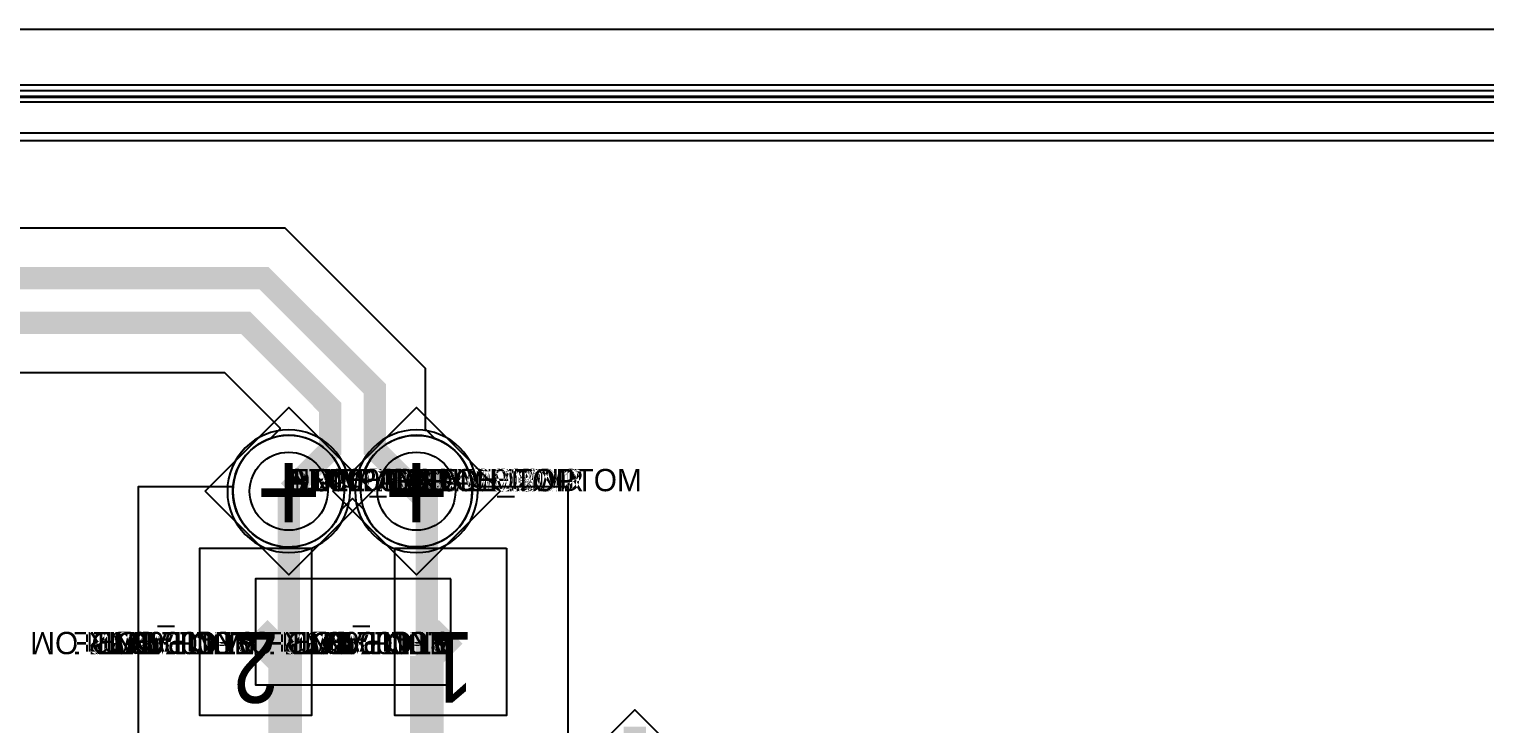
# Model space of a CAD drawing. Extents: x 0 to 323, y 0 to 320.
# Drawn here: x 138.28 to 151.33, y 266.58 to 272.81 of the extents above; entities that cross this region are included whole.
import ezdxf
from ezdxf.enums import TextEntityAlignment as Align

# ---------------------------------------------------------------- set-up
doc = ezdxf.new("R2010")
doc.units = 0
doc.header["$MEASUREMENT"] = 0
doc.layers.get('0').update_dxf_attribs({"linetype": 'CONTINUOUS'})
for name, color, linetype in [('BOARD_GEOMETRY_OUTLINE', 1, 'CONTINUOUS'), ('CDN_FIGURES', 7, 'CONTINUOUS'), ('ETCH_BOTTOM', 7, 'CONTINUOUS'), ('ETCH_GND', 3, 'CONTINUOUS'), ('ETCH_INT1', 4, 'CONTINUOUS'), ('ETCH_INT2', 5, 'CONTINUOUS'), ('ETCH_PWR', 6, 'CONTINUOUS'), ('ETCH_TOP', 2, 'CONTINUOUS'), ('MANUFACTURING_NCLEGEND-1-6', 8, 'CONTINUOUS'), ('PACKAGE_GEOMETRY_ASSEMBLY_TOP', 11, 'CONTINUOUS'), ('PACKAGE_GEOMETRY_PIN_NUMBER', 9, 'CONTINUOUS'), ('PACKAGE_KEEPIN_ALL', 12, 'CONTINUOUS')]:
    doc.layers.add(name, color=color, linetype=linetype)

# ---------------------------------------------------------------- blocks, each defined once
blk = doc.blocks.new('PAD_INFO')
for tag in ['SHAPE_TYPE', 'PAD_HEIGHT', 'PAD_LAYER', 'PAD_TYPE', 'PAD_WIDTH']:
    blk.add_attdef(tag, (0, 0), '', height=0.2)
at = {"flags": 2}
blk.add_attdef('CDN_TYPE', (0, 0), '', height=0.2, dxfattribs=at)
blk = doc.blocks.new('DRILL_INFO')
at = {"flags": 2}
blk.add_attdef('CDN_TYPE', (0, 0), '', height=0.2, dxfattribs=at)
for tag in ['FSHAPE', 'FCHAR', 'DRILL_HEIGHT', 'DIAMETER', 'PLATED', 'DRILL_WIDTH']:
    blk.add_attdef(tag, (0, 0), '', height=0.2)
blk = doc.blocks.new('VIA0700X0300')
at = {"layer": 'ETCH_BOTTOM'}
blk.add_circle((0, 0), 0.35, dxfattribs=at)
at = {"layer": 'ETCH_GND'}
blk.add_circle((0, 0), 0.35, dxfattribs=at)
at = {"layer": 'ETCH_INT1'}
blk.add_circle((0, 0), 0.35, dxfattribs=at)
at = {"layer": 'ETCH_INT2'}
blk.add_circle((0, 0), 0.35, dxfattribs=at)
at = {"layer": 'ETCH_PWR'}
blk.add_circle((0, 0), 0.35, dxfattribs=at)
at = {"layer": 'ETCH_TOP'}
blk.add_circle((0, 0), 0.35, dxfattribs=at)
ref = blk.add_blockref('PAD_INFO', (0, 0))
ref.add_attrib('PAD_LAYER', 'ETCH_TOP', (0, 0), dxfattribs={"height": 0.2})
ref.add_attrib('SHAPE_TYPE', 'NULL', (0, 0), dxfattribs={"height": 0.2})
ref.add_attrib('PAD_TYPE', 'ANTIPAD', (0, 0), dxfattribs={"height": 0.2})
ref.add_attrib('PAD_WIDTH', '0.000000', (0, 0), dxfattribs={"height": 0.2})
ref.add_attrib('PAD_HEIGHT', '0.000000', (0, 0), dxfattribs={"height": 0.2})
ref = blk.add_blockref('PAD_INFO', (0, 0))
ref.add_attrib('PAD_LAYER', 'ETCH_GND', (0, 0), dxfattribs={"height": 0.2})
ref.add_attrib('SHAPE_TYPE', 'NULL', (0, 0), dxfattribs={"height": 0.2})
ref.add_attrib('PAD_TYPE', 'ANTIPAD', (0, 0), dxfattribs={"height": 0.2})
ref.add_attrib('PAD_WIDTH', '0.000000', (0, 0), dxfattribs={"height": 0.2})
ref.add_attrib('PAD_HEIGHT', '0.000000', (0, 0), dxfattribs={"height": 0.2})
ref = blk.add_blockref('PAD_INFO', (0, 0))
ref.add_attrib('PAD_LAYER', 'ETCH_INT1', (0, 0), dxfattribs={"height": 0.2})
ref.add_attrib('SHAPE_TYPE', 'NULL', (0, 0), dxfattribs={"height": 0.2})
ref.add_attrib('PAD_TYPE', 'ANTIPAD', (0, 0), dxfattribs={"height": 0.2})
ref.add_attrib('PAD_WIDTH', '0.000000', (0, 0), dxfattribs={"height": 0.2})
ref.add_attrib('PAD_HEIGHT', '0.000000', (0, 0), dxfattribs={"height": 0.2})
ref = blk.add_blockref('PAD_INFO', (0, 0))
ref.add_attrib('PAD_LAYER', 'ETCH_INT2', (0, 0), dxfattribs={"height": 0.2})
ref.add_attrib('SHAPE_TYPE', 'NULL', (0, 0), dxfattribs={"height": 0.2})
ref.add_attrib('PAD_TYPE', 'ANTIPAD', (0, 0), dxfattribs={"height": 0.2})
ref.add_attrib('PAD_WIDTH', '0.000000', (0, 0), dxfattribs={"height": 0.2})
ref.add_attrib('PAD_HEIGHT', '0.000000', (0, 0), dxfattribs={"height": 0.2})
ref = blk.add_blockref('PAD_INFO', (0, 0))
ref.add_attrib('PAD_LAYER', 'ETCH_PWR', (0, 0), dxfattribs={"height": 0.2})
ref.add_attrib('SHAPE_TYPE', 'NULL', (0, 0), dxfattribs={"height": 0.2})
ref.add_attrib('PAD_TYPE', 'ANTIPAD', (0, 0), dxfattribs={"height": 0.2})
ref.add_attrib('PAD_WIDTH', '0.000000', (0, 0), dxfattribs={"height": 0.2})
ref.add_attrib('PAD_HEIGHT', '0.000000', (0, 0), dxfattribs={"height": 0.2})
ref = blk.add_blockref('PAD_INFO', (0, 0))
ref.add_attrib('PAD_LAYER', 'ETCH_BOTTOM', (0, 0), dxfattribs={"height": 0.2})
ref.add_attrib('SHAPE_TYPE', 'NULL', (0, 0), dxfattribs={"height": 0.2})
ref.add_attrib('PAD_TYPE', 'ANTIPAD', (0, 0), dxfattribs={"height": 0.2})
ref.add_attrib('PAD_WIDTH', '0.000000', (0, 0), dxfattribs={"height": 0.2})
ref.add_attrib('PAD_HEIGHT', '0.000000', (0, 0), dxfattribs={"height": 0.2})
ref = blk.add_blockref('PAD_INFO', (0, 0))
ref.add_attrib('PAD_LAYER', 'ETCH_TOP', (0, 0), dxfattribs={"height": 0.2})
ref.add_attrib('SHAPE_TYPE', 'NULL', (0, 0), dxfattribs={"height": 0.2})
ref.add_attrib('PAD_TYPE', 'THERMAL', (0, 0), dxfattribs={"height": 0.2})
ref.add_attrib('PAD_WIDTH', '0.000000', (0, 0), dxfattribs={"height": 0.2})
ref.add_attrib('PAD_HEIGHT', '0.000000', (0, 0), dxfattribs={"height": 0.2})
ref = blk.add_blockref('PAD_INFO', (0, 0))
ref.add_attrib('PAD_LAYER', 'ETCH_GND', (0, 0), dxfattribs={"height": 0.2})
ref.add_attrib('SHAPE_TYPE', 'NULL', (0, 0), dxfattribs={"height": 0.2})
ref.add_attrib('PAD_TYPE', 'THERMAL', (0, 0), dxfattribs={"height": 0.2})
ref.add_attrib('PAD_WIDTH', '0.000000', (0, 0), dxfattribs={"height": 0.2})
ref.add_attrib('PAD_HEIGHT', '0.000000', (0, 0), dxfattribs={"height": 0.2})
ref = blk.add_blockref('PAD_INFO', (0, 0))
ref.add_attrib('PAD_LAYER', 'ETCH_INT1', (0, 0), dxfattribs={"height": 0.2})
ref.add_attrib('SHAPE_TYPE', 'NULL', (0, 0), dxfattribs={"height": 0.2})
ref.add_attrib('PAD_TYPE', 'THERMAL', (0, 0), dxfattribs={"height": 0.2})
ref.add_attrib('PAD_WIDTH', '0.000000', (0, 0), dxfattribs={"height": 0.2})
ref.add_attrib('PAD_HEIGHT', '0.000000', (0, 0), dxfattribs={"height": 0.2})
ref = blk.add_blockref('PAD_INFO', (0, 0))
ref.add_attrib('PAD_LAYER', 'ETCH_INT2', (0, 0), dxfattribs={"height": 0.2})
ref.add_attrib('SHAPE_TYPE', 'NULL', (0, 0), dxfattribs={"height": 0.2})
ref.add_attrib('PAD_TYPE', 'THERMAL', (0, 0), dxfattribs={"height": 0.2})
ref.add_attrib('PAD_WIDTH', '0.000000', (0, 0), dxfattribs={"height": 0.2})
ref.add_attrib('PAD_HEIGHT', '0.000000', (0, 0), dxfattribs={"height": 0.2})
ref = blk.add_blockref('PAD_INFO', (0, 0))
ref.add_attrib('PAD_LAYER', 'ETCH_PWR', (0, 0), dxfattribs={"height": 0.2})
ref.add_attrib('SHAPE_TYPE', 'NULL', (0, 0), dxfattribs={"height": 0.2})
ref.add_attrib('PAD_TYPE', 'THERMAL', (0, 0), dxfattribs={"height": 0.2})
ref.add_attrib('PAD_WIDTH', '0.000000', (0, 0), dxfattribs={"height": 0.2})
ref.add_attrib('PAD_HEIGHT', '0.000000', (0, 0), dxfattribs={"height": 0.2})
ref = blk.add_blockref('PAD_INFO', (0, 0))
ref.add_attrib('PAD_LAYER', 'ETCH_BOTTOM', (0, 0), dxfattribs={"height": 0.2})
ref.add_attrib('SHAPE_TYPE', 'NULL', (0, 0), dxfattribs={"height": 0.2})
ref.add_attrib('PAD_TYPE', 'THERMAL', (0, 0), dxfattribs={"height": 0.2})
ref.add_attrib('PAD_WIDTH', '0.000000', (0, 0), dxfattribs={"height": 0.2})
ref.add_attrib('PAD_HEIGHT', '0.000000', (0, 0), dxfattribs={"height": 0.2})
ref = blk.add_blockref('PAD_INFO', (0, 0))
ref.add_attrib('PAD_LAYER', 'ETCH_TOP', (0, 0), dxfattribs={"height": 0.2})
ref.add_attrib('SHAPE_TYPE', 'CIRCLE', (0, 0), dxfattribs={"height": 0.2})
ref.add_attrib('PAD_TYPE', 'REGULAR', (0, 0), dxfattribs={"height": 0.2})
ref.add_attrib('PAD_WIDTH', '0.700000', (0, 0), dxfattribs={"height": 0.2})
ref.add_attrib('PAD_HEIGHT', '0.700000', (0, 0), dxfattribs={"height": 0.2})
ref = blk.add_blockref('PAD_INFO', (0, 0))
ref.add_attrib('PAD_LAYER', 'ETCH_GND', (0, 0), dxfattribs={"height": 0.2})
ref.add_attrib('SHAPE_TYPE', 'CIRCLE', (0, 0), dxfattribs={"height": 0.2})
ref.add_attrib('PAD_TYPE', 'REGULAR', (0, 0), dxfattribs={"height": 0.2})
ref.add_attrib('PAD_WIDTH', '0.700000', (0, 0), dxfattribs={"height": 0.2})
ref.add_attrib('PAD_HEIGHT', '0.700000', (0, 0), dxfattribs={"height": 0.2})
ref = blk.add_blockref('PAD_INFO', (0, 0))
ref.add_attrib('PAD_LAYER', 'ETCH_INT1', (0, 0), dxfattribs={"height": 0.2})
ref.add_attrib('SHAPE_TYPE', 'CIRCLE', (0, 0), dxfattribs={"height": 0.2})
ref.add_attrib('PAD_TYPE', 'REGULAR', (0, 0), dxfattribs={"height": 0.2})
ref.add_attrib('PAD_WIDTH', '0.700000', (0, 0), dxfattribs={"height": 0.2})
ref.add_attrib('PAD_HEIGHT', '0.700000', (0, 0), dxfattribs={"height": 0.2})
ref = blk.add_blockref('PAD_INFO', (0, 0))
ref.add_attrib('PAD_LAYER', 'ETCH_INT2', (0, 0), dxfattribs={"height": 0.2})
ref.add_attrib('SHAPE_TYPE', 'CIRCLE', (0, 0), dxfattribs={"height": 0.2})
ref.add_attrib('PAD_TYPE', 'REGULAR', (0, 0), dxfattribs={"height": 0.2})
ref.add_attrib('PAD_WIDTH', '0.700000', (0, 0), dxfattribs={"height": 0.2})
ref.add_attrib('PAD_HEIGHT', '0.700000', (0, 0), dxfattribs={"height": 0.2})
ref = blk.add_blockref('PAD_INFO', (0, 0))
ref.add_attrib('PAD_LAYER', 'ETCH_PWR', (0, 0), dxfattribs={"height": 0.2})
ref.add_attrib('SHAPE_TYPE', 'CIRCLE', (0, 0), dxfattribs={"height": 0.2})
ref.add_attrib('PAD_TYPE', 'REGULAR', (0, 0), dxfattribs={"height": 0.2})
ref.add_attrib('PAD_WIDTH', '0.700000', (0, 0), dxfattribs={"height": 0.2})
ref.add_attrib('PAD_HEIGHT', '0.700000', (0, 0), dxfattribs={"height": 0.2})
ref = blk.add_blockref('PAD_INFO', (0, 0))
ref.add_attrib('PAD_LAYER', 'ETCH_BOTTOM', (0, 0), dxfattribs={"height": 0.2})
ref.add_attrib('SHAPE_TYPE', 'CIRCLE', (0, 0), dxfattribs={"height": 0.2})
ref.add_attrib('PAD_TYPE', 'REGULAR', (0, 0), dxfattribs={"height": 0.2})
ref.add_attrib('PAD_WIDTH', '0.700000', (0, 0), dxfattribs={"height": 0.2})
ref.add_attrib('PAD_HEIGHT', '0.700000', (0, 0), dxfattribs={"height": 0.2})
ref = blk.add_blockref('DRILL_INFO', (0, 0))
ref.add_attrib('DIAMETER', '0.300000', (0, 0), dxfattribs={"height": 0.2})
ref.add_attrib('PLATED', 'PLATED', (0, 0), dxfattribs={"height": 0.2})
ref.add_attrib('FSHAPE', 'DIAMOND', (0, 0), dxfattribs={"height": 0.2})
ref.add_attrib('FCHAR', '+', (0, 0), dxfattribs={"height": 0.2})
ref.add_attrib('DRILL_WIDTH', '1.500000', (0, 0), dxfattribs={"height": 0.2})
ref.add_attrib('DRILL_HEIGHT', '1.500000', (0, 0), dxfattribs={"height": 0.2})
for tag in ['CDN_TYPE', 'PIN']:
    blk.add_attdef(tag, (0, 0), '', height=0.2)
at = {"flags": 2}
for tag in ['PSTKNAME', 'BBV']:
    blk.add_attdef(tag, (0, 0), '', height=0.2, dxfattribs=at)
blk = doc.blocks.new('FIGURE_DIAMOND')
at = {"layer": 'CDN_FIGURES'}
blk.add_lwpolyline([(-0.5, 0), (0, 0.5), (0.5, 0), (0, -0.5)], close=True, dxfattribs=at)
blk = doc.blocks.new('RC1000X1500TS')
at = {"layer": 'ETCH_TOP'}
blk.add_lwpolyline([(-0.5, -0.75), (-0.5, 0.75), (0.5, 0.75), (0.5, -0.75)], close=True, dxfattribs=at)
ref = blk.add_blockref('PAD_INFO', (0, 0))
ref.add_attrib('PAD_LAYER', 'ETCH_TOP', (0, 0), dxfattribs={"height": 0.2})
ref.add_attrib('SHAPE_TYPE', 'NULL', (0, 0), dxfattribs={"height": 0.2})
ref.add_attrib('PAD_TYPE', 'ANTIPAD', (0, 0), dxfattribs={"height": 0.2})
ref.add_attrib('PAD_WIDTH', '0.000000', (0, 0), dxfattribs={"height": 0.2})
ref.add_attrib('PAD_HEIGHT', '0.000000', (0, 0), dxfattribs={"height": 0.2})
ref = blk.add_blockref('PAD_INFO', (0, 0))
ref.add_attrib('PAD_LAYER', 'ETCH_GND', (0, 0), dxfattribs={"height": 0.2})
ref.add_attrib('SHAPE_TYPE', 'NULL', (0, 0), dxfattribs={"height": 0.2})
ref.add_attrib('PAD_TYPE', 'ANTIPAD', (0, 0), dxfattribs={"height": 0.2})
ref.add_attrib('PAD_WIDTH', '0.000000', (0, 0), dxfattribs={"height": 0.2})
ref.add_attrib('PAD_HEIGHT', '0.000000', (0, 0), dxfattribs={"height": 0.2})
ref = blk.add_blockref('PAD_INFO', (0, 0))
ref.add_attrib('PAD_LAYER', 'ETCH_INT1', (0, 0), dxfattribs={"height": 0.2})
ref.add_attrib('SHAPE_TYPE', 'NULL', (0, 0), dxfattribs={"height": 0.2})
ref.add_attrib('PAD_TYPE', 'ANTIPAD', (0, 0), dxfattribs={"height": 0.2})
ref.add_attrib('PAD_WIDTH', '0.000000', (0, 0), dxfattribs={"height": 0.2})
ref.add_attrib('PAD_HEIGHT', '0.000000', (0, 0), dxfattribs={"height": 0.2})
ref = blk.add_blockref('PAD_INFO', (0, 0))
ref.add_attrib('PAD_LAYER', 'ETCH_INT2', (0, 0), dxfattribs={"height": 0.2})
ref.add_attrib('SHAPE_TYPE', 'NULL', (0, 0), dxfattribs={"height": 0.2})
ref.add_attrib('PAD_TYPE', 'ANTIPAD', (0, 0), dxfattribs={"height": 0.2})
ref.add_attrib('PAD_WIDTH', '0.000000', (0, 0), dxfattribs={"height": 0.2})
ref.add_attrib('PAD_HEIGHT', '0.000000', (0, 0), dxfattribs={"height": 0.2})
ref = blk.add_blockref('PAD_INFO', (0, 0))
ref.add_attrib('PAD_LAYER', 'ETCH_PWR', (0, 0), dxfattribs={"height": 0.2})
ref.add_attrib('SHAPE_TYPE', 'NULL', (0, 0), dxfattribs={"height": 0.2})
ref.add_attrib('PAD_TYPE', 'ANTIPAD', (0, 0), dxfattribs={"height": 0.2})
ref.add_attrib('PAD_WIDTH', '0.000000', (0, 0), dxfattribs={"height": 0.2})
ref.add_attrib('PAD_HEIGHT', '0.000000', (0, 0), dxfattribs={"height": 0.2})
ref = blk.add_blockref('PAD_INFO', (0, 0))
ref.add_attrib('PAD_LAYER', 'ETCH_BOTTOM', (0, 0), dxfattribs={"height": 0.2})
ref.add_attrib('SHAPE_TYPE', 'NULL', (0, 0), dxfattribs={"height": 0.2})
ref.add_attrib('PAD_TYPE', 'ANTIPAD', (0, 0), dxfattribs={"height": 0.2})
ref.add_attrib('PAD_WIDTH', '0.000000', (0, 0), dxfattribs={"height": 0.2})
ref.add_attrib('PAD_HEIGHT', '0.000000', (0, 0), dxfattribs={"height": 0.2})
ref = blk.add_blockref('PAD_INFO', (0, 0))
ref.add_attrib('PAD_LAYER', 'ETCH_TOP', (0, 0), dxfattribs={"height": 0.2})
ref.add_attrib('SHAPE_TYPE', 'NULL', (0, 0), dxfattribs={"height": 0.2})
ref.add_attrib('PAD_TYPE', 'THERMAL', (0, 0), dxfattribs={"height": 0.2})
ref.add_attrib('PAD_WIDTH', '0.000000', (0, 0), dxfattribs={"height": 0.2})
ref.add_attrib('PAD_HEIGHT', '0.000000', (0, 0), dxfattribs={"height": 0.2})
ref = blk.add_blockref('PAD_INFO', (0, 0))
ref.add_attrib('PAD_LAYER', 'ETCH_GND', (0, 0), dxfattribs={"height": 0.2})
ref.add_attrib('SHAPE_TYPE', 'NULL', (0, 0), dxfattribs={"height": 0.2})
ref.add_attrib('PAD_TYPE', 'THERMAL', (0, 0), dxfattribs={"height": 0.2})
ref.add_attrib('PAD_WIDTH', '0.000000', (0, 0), dxfattribs={"height": 0.2})
ref.add_attrib('PAD_HEIGHT', '0.000000', (0, 0), dxfattribs={"height": 0.2})
ref = blk.add_blockref('PAD_INFO', (0, 0))
ref.add_attrib('PAD_LAYER', 'ETCH_INT1', (0, 0), dxfattribs={"height": 0.2})
ref.add_attrib('SHAPE_TYPE', 'NULL', (0, 0), dxfattribs={"height": 0.2})
ref.add_attrib('PAD_TYPE', 'THERMAL', (0, 0), dxfattribs={"height": 0.2})
ref.add_attrib('PAD_WIDTH', '0.000000', (0, 0), dxfattribs={"height": 0.2})
ref.add_attrib('PAD_HEIGHT', '0.000000', (0, 0), dxfattribs={"height": 0.2})
ref = blk.add_blockref('PAD_INFO', (0, 0))
ref.add_attrib('PAD_LAYER', 'ETCH_INT2', (0, 0), dxfattribs={"height": 0.2})
ref.add_attrib('SHAPE_TYPE', 'NULL', (0, 0), dxfattribs={"height": 0.2})
ref.add_attrib('PAD_TYPE', 'THERMAL', (0, 0), dxfattribs={"height": 0.2})
ref.add_attrib('PAD_WIDTH', '0.000000', (0, 0), dxfattribs={"height": 0.2})
ref.add_attrib('PAD_HEIGHT', '0.000000', (0, 0), dxfattribs={"height": 0.2})
ref = blk.add_blockref('PAD_INFO', (0, 0))
ref.add_attrib('PAD_LAYER', 'ETCH_PWR', (0, 0), dxfattribs={"height": 0.2})
ref.add_attrib('SHAPE_TYPE', 'NULL', (0, 0), dxfattribs={"height": 0.2})
ref.add_attrib('PAD_TYPE', 'THERMAL', (0, 0), dxfattribs={"height": 0.2})
ref.add_attrib('PAD_WIDTH', '0.000000', (0, 0), dxfattribs={"height": 0.2})
ref.add_attrib('PAD_HEIGHT', '0.000000', (0, 0), dxfattribs={"height": 0.2})
ref = blk.add_blockref('PAD_INFO', (0, 0))
ref.add_attrib('PAD_LAYER', 'ETCH_BOTTOM', (0, 0), dxfattribs={"height": 0.2})
ref.add_attrib('SHAPE_TYPE', 'NULL', (0, 0), dxfattribs={"height": 0.2})
ref.add_attrib('PAD_TYPE', 'THERMAL', (0, 0), dxfattribs={"height": 0.2})
ref.add_attrib('PAD_WIDTH', '0.000000', (0, 0), dxfattribs={"height": 0.2})
ref.add_attrib('PAD_HEIGHT', '0.000000', (0, 0), dxfattribs={"height": 0.2})
ref = blk.add_blockref('PAD_INFO', (0, 0))
ref.add_attrib('PAD_LAYER', 'ETCH_GND', (0, 0), dxfattribs={"height": 0.2})
ref.add_attrib('SHAPE_TYPE', 'NULL', (0, 0), dxfattribs={"height": 0.2})
ref.add_attrib('PAD_TYPE', 'REGULAR', (0, 0), dxfattribs={"height": 0.2})
ref.add_attrib('PAD_WIDTH', '0.000000', (0, 0), dxfattribs={"height": 0.2})
ref.add_attrib('PAD_HEIGHT', '0.000000', (0, 0), dxfattribs={"height": 0.2})
ref = blk.add_blockref('PAD_INFO', (0, 0))
ref.add_attrib('PAD_LAYER', 'ETCH_INT1', (0, 0), dxfattribs={"height": 0.2})
ref.add_attrib('SHAPE_TYPE', 'NULL', (0, 0), dxfattribs={"height": 0.2})
ref.add_attrib('PAD_TYPE', 'REGULAR', (0, 0), dxfattribs={"height": 0.2})
ref.add_attrib('PAD_WIDTH', '0.000000', (0, 0), dxfattribs={"height": 0.2})
ref.add_attrib('PAD_HEIGHT', '0.000000', (0, 0), dxfattribs={"height": 0.2})
ref = blk.add_blockref('PAD_INFO', (0, 0))
ref.add_attrib('PAD_LAYER', 'ETCH_INT2', (0, 0), dxfattribs={"height": 0.2})
ref.add_attrib('SHAPE_TYPE', 'NULL', (0, 0), dxfattribs={"height": 0.2})
ref.add_attrib('PAD_TYPE', 'REGULAR', (0, 0), dxfattribs={"height": 0.2})
ref.add_attrib('PAD_WIDTH', '0.000000', (0, 0), dxfattribs={"height": 0.2})
ref.add_attrib('PAD_HEIGHT', '0.000000', (0, 0), dxfattribs={"height": 0.2})
ref = blk.add_blockref('PAD_INFO', (0, 0))
ref.add_attrib('PAD_LAYER', 'ETCH_PWR', (0, 0), dxfattribs={"height": 0.2})
ref.add_attrib('SHAPE_TYPE', 'NULL', (0, 0), dxfattribs={"height": 0.2})
ref.add_attrib('PAD_TYPE', 'REGULAR', (0, 0), dxfattribs={"height": 0.2})
ref.add_attrib('PAD_WIDTH', '0.000000', (0, 0), dxfattribs={"height": 0.2})
ref.add_attrib('PAD_HEIGHT', '0.000000', (0, 0), dxfattribs={"height": 0.2})
ref = blk.add_blockref('PAD_INFO', (0, 0))
ref.add_attrib('PAD_LAYER', 'ETCH_BOTTOM', (0, 0), dxfattribs={"height": 0.2})
ref.add_attrib('SHAPE_TYPE', 'NULL', (0, 0), dxfattribs={"height": 0.2})
ref.add_attrib('PAD_TYPE', 'REGULAR', (0, 0), dxfattribs={"height": 0.2})
ref.add_attrib('PAD_WIDTH', '0.000000', (0, 0), dxfattribs={"height": 0.2})
ref.add_attrib('PAD_HEIGHT', '0.000000', (0, 0), dxfattribs={"height": 0.2})
ref = blk.add_blockref('DRILL_INFO', (0, 0))
ref.add_attrib('DIAMETER', '0.000000', (0, 0), dxfattribs={"height": 0.2})
ref.add_attrib('PLATED', 'PLATED', (0, 0), dxfattribs={"height": 0.2})
ref.add_attrib('FSHAPE', 'NULL', (0, 0), dxfattribs={"height": 0.2})
ref.add_attrib('DRILL_WIDTH', '0.000000', (0, 0), dxfattribs={"height": 0.2})
ref.add_attrib('DRILL_HEIGHT', '0.000000', (0, 0), dxfattribs={"height": 0.2})
ref = blk.add_blockref('PAD_INFO', (0, 0))
ref.add_attrib('PAD_LAYER', 'ETCH_TOP', (0, 0), dxfattribs={"height": 0.2})
ref.add_attrib('SHAPE_TYPE', 'RECTANGLE', (0, 0), dxfattribs={"height": 0.2})
ref.add_attrib('PAD_TYPE', 'REGULAR', (0, 0), dxfattribs={"height": 0.2})
ref.add_attrib('PAD_WIDTH', '1.000000', (0, 0), dxfattribs={"height": 0.2})
ref.add_attrib('PAD_HEIGHT', '1.500000', (0, 0), dxfattribs={"height": 0.2})
for tag in ['CDN_TYPE', 'PIN']:
    blk.add_attdef(tag, (0, 0), '', height=0.2)
at = {"flags": 2}
for tag in ['PSTKNAME', 'BBV']:
    blk.add_attdef(tag, (0, 0), '', height=0.2, dxfattribs=at)
blk = doc.blocks.new('F56')
at = {"layer": 'PACKAGE_GEOMETRY_ASSEMBLY_TOP'}
blk.add_lwpolyline([(0, -0.475), (1.75, -0.475), (1.75, 0.475), (0, 0.475)], close=True, dxfattribs=at)
at = {"layer": 'ETCH_TOP'}
ref = blk.add_blockref('RC1000X1500TS', (0, 0), dxfattribs=at)
ref.add_attrib('CDN_TYPE', 'PIN', (0, 0), dxfattribs={"height": 0.2})
ref.add_attrib('PIN', '1', (0, 0), dxfattribs={"height": 0.2})
ref = blk.add_blockref('RC1000X1500TS', (1.75, 0), dxfattribs=at)
ref.add_attrib('CDN_TYPE', 'PIN', (0, 0), dxfattribs={"height": 0.2})
ref.add_attrib('PIN', '2', (0, 0), dxfattribs={"height": 0.2})
at = {"flags": 2}
for tag in ['SYMBOL_TYPE', 'CDN_TYPE', 'REFDES']:
    blk.add_attdef(tag, (0, 0), '', height=0.2, dxfattribs=at)

msp = doc.modelspace()

# ---------------------------------------------------------------- linework, layer by layer
at = {"layer": 'BOARD_GEOMETRY_OUTLINE'}
msp.add_lwpolyline([(1.513, 154.805), (1.513, 272.805), (191.513, 272.805), (191.513, 154.805)], close=True, dxfattribs=at)
at = {"layer": 'ETCH_BOTTOM'}
msp.add_lwpolyline([(2.453, 155.555), (2.453, 271.875), (190.943, 271.875), (190.943, 155.555), (176.033, 155.555), (176.033, 158.165), (150.373, 158.165), (150.373, 155.555)], close=True, dxfattribs=at)
for points in [[(141.16, 268.665, 1), (140.06, 268.665, 1)], [(142.305, 268.665, 1), (141.205, 268.665, 1)]]:
    msp.add_lwpolyline(points, format="xyb", close=True, dxfattribs=at)
msp.add_lwpolyline([(143.713, 265.955, 0.2, 0.2, 0), (143.713, 266.556, 0.2, 0.2, 0)], format="xyseb", dxfattribs=at)
at = {"layer": 'ETCH_GND'}
msp.add_lwpolyline([(150.123, 155.155), (2.013, 155.155), (2.013, 272.255), (191.113, 272.255), (191.113, 155.155), (176.083, 155.155), (176.083, 158.385), (150.123, 158.385)], close=True, dxfattribs=at)
for points in [[(141.11, 268.665, 1), (140.11, 268.665, 1)], [(142.255, 268.665, 1), (141.255, 268.665, 1)]]:
    msp.add_lwpolyline(points, format="xyb", close=True, dxfattribs=at)
at = {"layer": 'ETCH_INT1'}
msp.add_lwpolyline([(2.263, 272.305), (190.563, 272.305), (190.563, 155.505)], dxfattribs=at)
for points, format in [([(127.371, 263.557), (128.311, 264.496), (129.031, 264.496), (135.561, 271.026), (140.575, 271.026), (141.833, 269.768), (141.833, 269.224), (141.919, 269.138, -1.595499), (141.283, 268.501), (141.183, 268.601), (141.083, 268.501, -1.595499), (140.446, 269.138), (140.533, 269.224), (140.533, 269.229), (140.036, 269.725), (136.099, 269.725), (129.569, 263.195), (128.849, 263.195), (128.295, 262.642, -3.553636), (127.927, 262.273), (127.279, 261.625)], "xyb"), ([(141.755, 268.665, 0.2, 0.2, 0), (141.383, 269.038, 0.2, 0.2, 0), (141.383, 269.581, 0.2, 0.2, 0), (140.388, 270.575, 0.2, 0.2, 0), (135.747, 270.575, 0.2, 0.2, 0), (129.217, 264.045, 0.2, 0.2, 0), (128.497, 264.045, 0.2, 0.2, 0), (126.927, 262.475, 0.2, 0.2, 0), (116.647, 262.475, 0.2, 0.2, 0), (111.827, 257.655, 0.2, 0.2, 0), (83.964, 257.655, 0.2, 0.2, 0), (83.914, 257.705, 0.2, 0.2, 0), (42.858, 257.705, 0.2, 0.2, 0), (40.658, 259.905, 0.2, 0.2, 0), (32.118, 259.905, 0.2, 0.2, 0), (31.288, 260.735, 0.2, 0.2, 0), (24.287, 260.735, 0.2, 0.2, 0), (22.233, 258.681, 0.2, 0.2, 0), (22.233, 245.091, 0.2, 0.2, 0), (17.667, 240.525, 0.2, 0.2, 0), (12.027, 240.525, 0.2, 0.2, 0), (11.477, 239.975, 0.2, 0.2, 0), (10.043, 239.975, 0.2, 0.2, 0), (8.993, 238.925, 0.2, 0.2, 0)], "xyseb"), ([(10.993, 238.925, 0.2, 0.2, 0), (12.193, 240.125, 0.2, 0.2, 0), (17.833, 240.125, 0.2, 0.2, 0), (22.633, 244.925, 0.2, 0.2, 0), (22.633, 258.515, 0.2, 0.2, 0), (24.453, 260.335, 0.2, 0.2, 0), (31.123, 260.335, 0.2, 0.2, 0), (31.953, 259.505, 0.2, 0.2, 0), (40.493, 259.505, 0.2, 0.2, 0), (42.693, 257.305, 0.2, 0.2, 0), (83.748, 257.305, 0.2, 0.2, 0), (83.798, 257.255, 0.2, 0.2, 0), (111.993, 257.255, 0.2, 0.2, 0), (116.813, 262.075, 0.2, 0.2, 0), (127.093, 262.075, 0.2, 0.2, 0), (128.663, 263.645, 0.2, 0.2, 0), (129.383, 263.645, 0.2, 0.2, 0), (135.913, 270.175, 0.2, 0.2, 0), (140.223, 270.175, 0.2, 0.2, 0), (140.983, 269.415, 0.2, 0.2, 0), (140.983, 269.038, 0.2, 0.2, 0), (140.61, 268.665, 0.2, 0.2, 0)], "xyseb")]:
    msp.add_lwpolyline(points, format=format, dxfattribs=at)
at = {"layer": 'ETCH_INT2'}
msp.add_lwpolyline([(3.063, 272.155), (190.663, 272.155)], dxfattribs=at)
for points in [[(140.61, 269.166, 1), (140.61, 268.165, 1)], [(141.755, 269.166, 1), (141.755, 268.165, 1)]]:
    msp.add_lwpolyline(points, format="xyb", close=True, dxfattribs=at)
at = {"layer": 'ETCH_PWR'}
msp.add_lwpolyline([(25.813, 272.205), (188.763, 272.205), (190.463, 270.505), (190.463, 157.755), (188.613, 155.905), (175.993, 155.905), (175.993, 158.255), (155.663, 158.255), (150.013, 163.905), (150.013, 178.955), (150.913, 179.855), (150.913, 198.855), (149.013, 200.755), (148.213, 200.755, 2.998401), (147.612, 200.755), (129.32, 200.755, 2.379876), (128.605, 200.755), (92.04, 200.755, 1.362659)], format="xyb", dxfattribs=at)
for points in [[(141.11, 268.665, 1), (140.11, 268.665, 1)], [(142.255, 268.665, 1), (141.255, 268.665, 1)]]:
    msp.add_lwpolyline(points, format="xyb", close=True, dxfattribs=at)
at = {"layer": 'ETCH_TOP'}
msp.add_lwpolyline([(1.963, 155.275), (1.963, 272.195), (190.953, 272.195), (190.953, 155.275), (176.083, 155.275), (176.083, 158.445), (150.243, 158.445), (150.243, 155.275)], close=True, dxfattribs=at)
msp.add_lwpolyline([(139.885, 263.847, -0.756027), (138.73, 263.847), (138.44, 263.847), (138.44, 266.217), (139.263, 266.217), (139.263, 268.706), (140.112, 268.706, -0.922789), (141.109, 268.706), (141.257, 268.706, -0.839205), (142.237, 268.798, -0.056288), (142.278, 268.706), (143.113, 268.706), (143.113, 266.217), (143.985, 266.217), (143.985, 263.847)], format="xyb", close=True, dxfattribs=at)
for points in [[(140.61, 268.665, 0.2, 0.2, 0), (140.61, 265.064, 0.2, 0.2, 0), (140.578, 265.032, 0.2, 0.2, 0)], [(141.755, 268.665, 0.2, 0.2, 0), (141.848, 268.573, 0.2, 0.2, 0), (141.848, 267.19, 0.2, 0.2, 0)], [(140.313, 267.405, 0.3, 0.3, 0), (140.578, 267.14, 0.3, 0.3, 0), (140.578, 265.032, 0.3, 0.3, 0)], [(142.063, 267.405, 0.3, 0.3, 0), (141.848, 267.19, 0.3, 0.3, 0)], [(141.848, 267.19, 0.3, 0.3, 0), (141.848, 265.032, 0.3, 0.3, 0)]]:
    msp.add_lwpolyline(points, format="xyseb", dxfattribs=at)
at = {"layer": 'PACKAGE_KEEPIN_ALL'}
msp.add_lwpolyline([(3.013, 271.805), (3.013, 156.305), (190.513, 156.305), (190.513, 271.805)], close=True, dxfattribs=at)

# ---------------------------------------------------------------- block references
at = {"rotation": 180}
msp.add_blockref('F56', (142.063, 267.405), dxfattribs=at)
at = {"layer": 'ETCH_TOP'}
for p in [(140.61, 268.665), (141.755, 268.665)]:
    msp.add_blockref('VIA0700X0300', p, dxfattribs=at)
at = {"layer": 'MANUFACTURING_NCLEGEND-1-6', "xscale": 1.5, "yscale": 1.5}
for p in [(140.61, 268.665), (141.755, 268.665), (143.713, 265.955)]:
    msp.add_blockref('FIGURE_DIAMOND', p, dxfattribs=at)

# ---------------------------------------------------------------- texts
at = {"layer": 'MANUFACTURING_NCLEGEND-1-6'}
for p in [(140.61, 268.665), (141.755, 268.665)]:
    msp.add_text('+', height=0.75, dxfattribs=at).set_placement(p, align=Align.MIDDLE_CENTER)
at = {"layer": 'PACKAGE_GEOMETRY_PIN_NUMBER', "width": 0.88}
for s, p in [('2', (140.313, 267.405)), ('1', (142.063, 267.405))]:
    msp.add_text(s, height=0.635, rotation=180, dxfattribs=at).set_placement(p, align=Align.CENTER)

doc.saveas('drawing.dxf')
